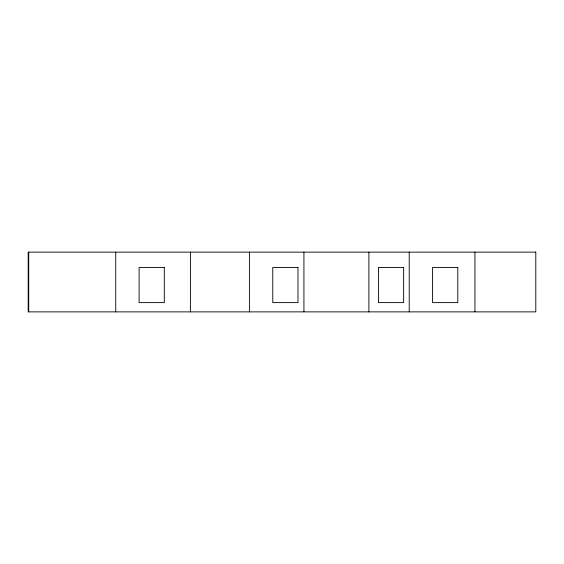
<?xml version="1.0" encoding="UTF-8"?>
<svg xmlns="http://www.w3.org/2000/svg" width="564" height="564" viewBox="0 0 564 564"><rect width="100%" height="100%" fill="white"/><g stroke="black" fill="none" stroke-linecap="round" stroke-linejoin="round"><path stroke-width="0.85" d="M474.937 252.129L474.937 311.871M409.217 252.129L409.217 311.871M368.891 252.129L368.891 311.871M303.925 252.129L303.925 311.871M249.408 252.129L249.408 311.871M190.413 252.129L190.413 311.871M115.733 252.129L115.733 311.871M28.729 252.129L28.729 311.871M535.8 252.129L28.2 252.129L28.2 311.871L535.8 311.871L535.8 252.129M164.3 267.477L139.096 267.477L139.096 302.614L164.3 302.614L164.3 267.477M297.975 267.477L272.772 267.477L272.772 302.614L297.975 302.614L297.975 267.477M403.641 267.477L378.43 267.477L378.43 302.614L403.641 302.614L403.641 267.477M457.792 267.477L432.581 267.477L432.581 302.614L457.792 302.614L457.792 267.477"/></g></svg>
